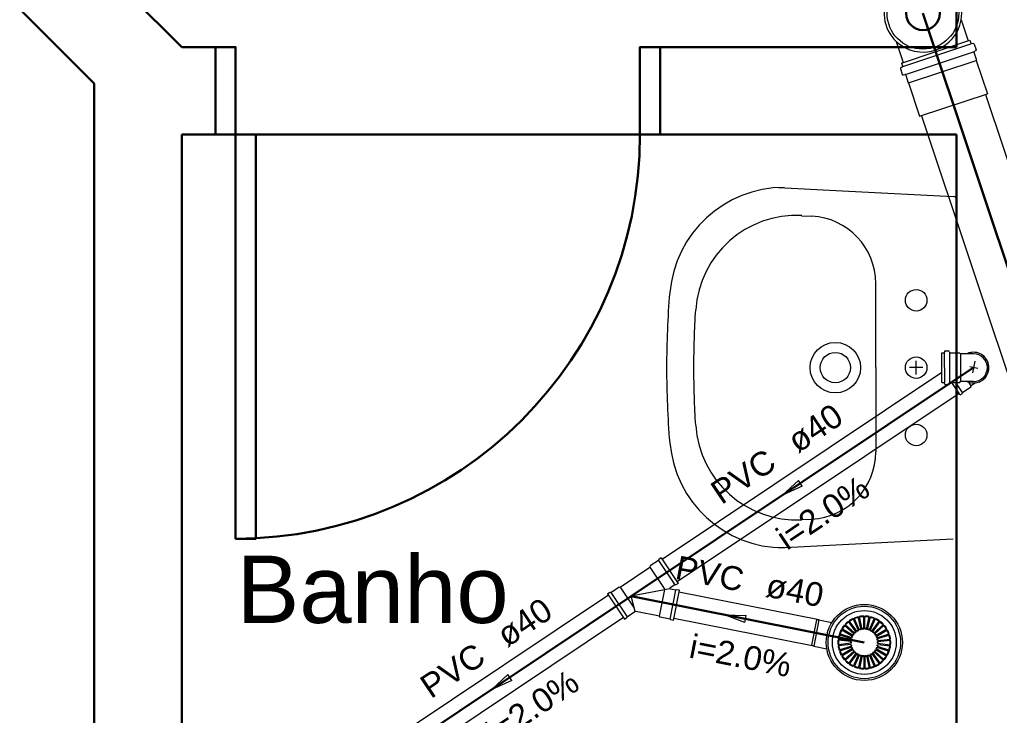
# Model space of a CAD drawing. Header units: inches. Extents: x -27 to 114, y -35 to 60.
# Drawn here: x 60.365 to 61.819, y -29.215 to -28.182 of the extents above; entities that cross this region are included whole.
import ezdxf

# ---------------------------------------------------------------- set-up
doc = ezdxf.new("R2010")
doc.units = ezdxf.units.IN
doc.header["$LTSCALE"] = 10
doc.header["$MEASUREMENT"] = 0
for name, color, linetype, lineweight in [('Simbolos', 160, 'Continuous', 20), ('Simbolos_int', 5, 'Continuous', 5), ('TQ-Colunas', 6, 'Continuous', 30), ('TQ-Sentido tubo', 8, 'Continuous', 20), ('TQ-Seção tubo', 160, 'Continuous', 20), ('TQ-Textos tubo', 7, 'Continuous', 20), ('TQ-Tubos detalhe', 6, 'Continuous', 30), ('xeixo', 3, 'Continuous', 20), ('xjanela-porta', 253, 'Continuous', 30), ('xmoveis', 253, 'Continuous', 20), ('xparede', 7, 'Continuous', 30), ('xpiso', 4, 'Continuous', 30), ('xtexto', 7, 'Continuous', 20)]:
    doc.layers.add(name, color=color, linetype=linetype, lineweight=lineweight)
doc.styles.add('Arial', font='arial.ttf')

# ---------------------------------------------------------------- blocks, each defined once
blk = doc.blocks.new('_Closed')
at = {"color": 0, "linetype": 'ByBlock', "lineweight": -2}
for p, q in [((-1, 0.166667), (0, 0)), ((-1, 0.166667), (-1, -0.166667)), ((0, 0), (-1, -0.166667)), ((0, 0), (-1, 0))]:
    blk.add_line(p, q, dxfattribs=at)

msp = doc.modelspace()

# ---------------------------------------------------------------- linework, layer by layer
at = {"layer": 'Simbolos'}
for p, q in [((61.762, -28.1823), (61.7723, -28.2133)), ((61.6657, -28.2143), (61.676, -28.2454)), ((61.6736, -28.2462), (61.7747, -28.2125)), ((61.7747, -28.2125), (61.7761, -28.2168)), ((61.7802, -28.2173), (61.7771, -28.2175)), ((61.7812, -28.218), (61.7842, -28.2268)), ((61.7806, -28.2303), (61.7845, -28.2419)), ((61.7835, -28.228), (61.7812, -28.2291)), ((61.6736, -28.2462), (61.6751, -28.2505)), ((61.7845, -28.2419), (61.7843, -28.2423)), ((61.7843, -28.2423), (61.8008, -28.2918)), ((61.6717, -28.2545), (61.6746, -28.2633)), ((61.6721, -28.2533), (61.6747, -28.2517)), ((61.6759, -28.2639), (61.6783, -28.2634)), ((61.6796, -28.264), (61.6834, -28.2756)), ((61.6834, -28.2756), (61.6838, -28.2758)), ((61.6838, -28.2758), (61.7003, -28.3253)), ((61.7333, -28.7206), (61.7331, -28.6763)), ((61.7331, -28.6763), (61.7361, -28.6763)), ((61.7374, -28.674), (61.7371, -28.6755)), ((61.7384, -28.6733), (61.7431, -28.6733)), ((61.7441, -28.6743), (61.7444, -28.6755)), ((61.7454, -28.6763), (61.7596, -28.6762)), ((61.7596, -28.6762), (61.7609, -28.6778)), ((61.7701, -28.6777), (61.7609, -28.6778)), ((61.7801, -28.6777), (61.7701, -28.6777)), ((61.7333, -28.7206), (61.7363, -28.7206)), ((61.7375, -28.7228), (61.7373, -28.7213)), ((61.7385, -28.7235), (61.7433, -28.7235)), ((61.7443, -28.7225), (61.7445, -28.7213)), ((61.7455, -28.7205), (61.7598, -28.7205)), ((61.7478, -28.7201), (61.7478, -28.7201)), ((61.7604, -28.7389), (61.748, -28.7205)), ((61.7598, -28.7205), (61.761, -28.719)), ((61.7702, -28.719), (61.761, -28.719)), ((61.764, -28.7352), (61.7763, -28.727)), ((61.7802, -28.7189), (61.7702, -28.719)), ((61.7763, -28.727), (61.7766, -28.7253)), ((61.7834, -28.721), (61.7766, -28.7253)), ((61.7604, -28.7389), (61.7637, -28.7367)), ((61.7637, -28.7367), (61.764, -28.7352)), ((61.313, -28.9846), (61.3005, -28.9929)), ((61.3132, -28.9832), (61.313, -28.9846)), ((61.3166, -28.981), (61.3132, -28.9832)), ((61.3166, -28.981), (61.3418, -29.0188)), ((61.2559, -29.0242), (61.3001, -28.9946)), ((61.3005, -28.9929), (61.3001, -28.9946)), ((61.3371, -29.0207), (61.3301, -29.0255)), ((61.3385, -29.021), (61.3371, -29.0207)), ((61.3418, -29.0188), (61.3385, -29.021)), ((61.2372, -29.034), (61.2405, -29.0318)), ((61.2372, -29.034), (61.2624, -29.0719)), ((61.2405, -29.0318), (61.2419, -29.0321)), ((61.2419, -29.0321), (61.2543, -29.0238)), ((61.2543, -29.0238), (61.2559, -29.0242)), ((61.3297, -29.0266), (61.2723, -29.0379)), ((61.3387, -29.029), (61.3304, -29.0273)), ((61.3349, -29.0737), (61.3438, -29.0289)), ((61.34, -29.0282), (61.3387, -29.029)), ((61.3438, -29.0289), (61.34, -29.0282)), ((61.2782, -29.0604), (61.2723, -29.0379)), ((61.2661, -29.0683), (61.2775, -29.0606)), ((61.3145, -29.0674), (61.2791, -29.0604)), ((61.2624, -29.0719), (61.2658, -29.0696)), ((61.2658, -29.0696), (61.2661, -29.0683)), ((61.3155, -29.0689), (61.3145, -29.0674)), ((61.3303, -29.0716), (61.3155, -29.0689)), ((61.3311, -29.0729), (61.3303, -29.0716)), ((61.3349, -29.0737), (61.3311, -29.0729))]:
    msp.add_line(p, q, dxfattribs=at)
for centre, radius, start, end in [((61.7052, -28.1724), 0.0576, 350.2048, 226.6353), ((61.7052, -28.1724), 0.0576, 226.6353, 350.2048), ((61.7771, -28.2165), 0.001, 198.43, 273.43), ((61.7803, -28.2183), 0.001, 18.4297, 93.4297), ((61.7816, -28.23), 0.001, 113.43, 198.43), ((61.7832, -28.2271), 0.001, 293.43, 18.4297), ((61.6726, -28.2542), 0.001, 123.43, 198.43), ((61.6755, -28.263), 0.001, 198.43, 283.43), ((61.6741, -28.2508), 0.001, 303.43, 18.4297), ((61.6786, -28.2643), 0.001, 18.4297, 103.43), ((61.7361, -28.6753), 0.001, 270.141, 345.141), ((61.7384, -28.6743), 0.001, 90.141, 165.141), ((61.7431, -28.6743), 0.001, 5.141, 90.141), ((61.7454, -28.6753), 0.001, 185.141, 270.141), ((61.7802, -28.6984), 0.0206, 270.141, 90.141), ((61.7363, -28.7216), 0.001, 15.1409, 90.141), ((61.7385, -28.7226), 0.001, 195.141, 270.141), ((61.7433, -28.7225), 0.001, 270.141, 355.141), ((61.7455, -28.7215), 0.001, 90.141, 175.141), ((61.3306, -29.0263), 0.001, 123.759, 258.759), ((61.2786, -29.0623), 0.002, 78.759, 123.759)]:
    msp.add_arc(centre, radius, start, end, dxfattribs=at)
at = {"layer": 'Simbolos_int'}
for p, q in [((61.6753, -28.2512), (61.7763, -28.2175)), ((61.6793, -28.2633), (61.7804, -28.2296)), ((61.6838, -28.2758), (61.7843, -28.2423)), ((61.7003, -28.3253), (61.8008, -28.2918)), ((61.7369, -28.6763), (61.737, -28.7206)), ((61.7444, -28.6763), (61.7445, -28.7205)), ((61.7609, -28.6778), (61.761, -28.719)), ((61.7868, -28.6998), (61.7748, -28.6974)), ((61.7821, -28.6889), (61.7786, -28.7063)), ((61.7519, -28.7174), (61.7519, -28.7174)), ((61.764, -28.7352), (61.754, -28.7205)), ((61.7766, -28.7253), (61.7734, -28.72)), ((61.313, -28.9846), (61.3371, -29.0207)), ((61.3001, -28.9946), (61.3224, -29.0279)), ((61.2419, -29.0321), (61.2661, -29.0683)), ((61.2559, -29.0242), (61.2769, -29.0556)), ((61.3145, -29.0674), (61.3224, -29.0279)), ((61.3303, -29.0716), (61.3387, -29.029))]:
    msp.add_line(p, q, dxfattribs=at)
msp.add_circle((61.7052, -28.1724), 0.0532, dxfattribs=at)
for start in [289.764, 244.764]:
    msp.add_arc((61.7802, -28.6984), 0.0228, start, 115.518, dxfattribs=at)
at = {"layer": 'TQ-Colunas', "linetype": 'Continuous'}
msp.add_circle((61.7052, -28.1724), 0.025, dxfattribs=at)
at = {"layer": 'TQ-Sentido tubo'}
for points in [[(61.5232, -28.8702), (61.5556, -28.8486)], [(61.4417, -29.0715), (61.4799, -29.079)], [(61.092, -29.1585), (61.1243, -29.1368)]]:
    msp.add_lwpolyline(points, dxfattribs=at)
at = {"layer": 'TQ-Seção tubo'}
for p, q in [((61.798, -28.2928), (62.7128, -31.0379)), ((61.7031, -28.3244), (62.6074, -31.0379)), ((61.7332, -28.7058), (61.3181, -28.9833)), ((61.7589, -28.7367), (61.3403, -29.0165)), ((61.551, -29.0727), (61.3432, -29.0316)), ((61.2387, -29.0363), (60.9294, -29.243)), ((61.2609, -29.0696), (60.9517, -29.2763)), ((61.5432, -29.112), (61.3355, -29.0709)), ((61.5471, -29.073), (61.5397, -29.1103)), ((61.5509, -29.0728), (61.5432, -29.112)), ((61.5509, -29.0728), (61.5471, -29.073)), ((61.5509, -29.0728), (61.5702, -29.0766)), ((61.606, -29.0911), (61.5945, -29.0752)), ((61.6074, -29.0901), (61.5959, -29.0743)), ((61.6095, -29.0889), (61.6015, -29.071)), ((61.611, -29.0882), (61.603, -29.0703)), ((61.6133, -29.0875), (61.6093, -29.0683)), ((61.6149, -29.0871), (61.6109, -29.068)), ((61.6174, -29.0869), (61.6174, -29.0673)), ((61.619, -29.0869), (61.619, -29.0673)), ((61.6215, -29.0871), (61.6255, -29.068)), ((61.6231, -29.0875), (61.6272, -29.0683)), ((61.6254, -29.0882), (61.6334, -29.0703)), ((61.6269, -29.0889), (61.6349, -29.071)), ((61.629, -29.0901), (61.6406, -29.0743)), ((61.6304, -29.0911), (61.6419, -29.0753)), ((61.5998, -29.0996), (61.5812, -29.0935)), ((61.6008, -29.0974), (61.5839, -29.0876)), ((61.6017, -29.0959), (61.5847, -29.0861)), ((61.6031, -29.094), (61.5885, -29.0808)), ((61.6042, -29.0927), (61.5897, -29.0796)), ((61.6322, -29.0927), (61.6468, -29.0796)), ((61.6333, -29.094), (61.6479, -29.0809)), ((61.6347, -29.0959), (61.6517, -29.0862)), ((61.6356, -29.0974), (61.6525, -29.0876)), ((61.6366, -29.0996), (61.6552, -29.0936)), ((61.5986, -29.1052), (61.5792, -29.1032)), ((61.5986, -29.1077), (61.5792, -29.1097)), ((61.5988, -29.1036), (61.5793, -29.1015)), ((61.5993, -29.1012), (61.5807, -29.0951)), ((61.6371, -29.1012), (61.6557, -29.0951)), ((61.6376, -29.1036), (61.6571, -29.1015)), ((61.6377, -29.1052), (61.6572, -29.1032)), ((61.6377, -29.1077), (61.6572, -29.1097)), ((61.5432, -29.112), (61.5397, -29.1103)), ((61.5432, -29.112), (61.5625, -29.1158)), ((61.5988, -29.1093), (61.5793, -29.1114)), ((61.5993, -29.1117), (61.5807, -29.1178)), ((61.5998, -29.1133), (61.5812, -29.1193)), ((61.6008, -29.1155), (61.5838, -29.1253)), ((61.6017, -29.1169), (61.5847, -29.1267)), ((61.6031, -29.1189), (61.5885, -29.132)), ((61.6042, -29.1202), (61.5896, -29.1333)), ((61.606, -29.1218), (61.5945, -29.1376)), ((61.6074, -29.1228), (61.5958, -29.1386)), ((61.629, -29.1228), (61.6405, -29.1386)), ((61.6304, -29.1218), (61.6419, -29.1377)), ((61.6322, -29.1202), (61.6467, -29.1333)), ((61.6333, -29.1189), (61.6479, -29.1321)), ((61.6347, -29.117), (61.6517, -29.1268)), ((61.6356, -29.1155), (61.6525, -29.1253)), ((61.6365, -29.1133), (61.6552, -29.1194)), ((61.6371, -29.1117), (61.6557, -29.1178)), ((61.6376, -29.1093), (61.6571, -29.1114)), ((61.6095, -29.124), (61.6015, -29.1419)), ((61.611, -29.1247), (61.603, -29.1426)), ((61.6133, -29.1254), (61.6092, -29.1446)), ((61.6149, -29.1258), (61.6109, -29.1449)), ((61.6174, -29.126), (61.6174, -29.1456)), ((61.619, -29.126), (61.619, -29.1456)), ((61.6214, -29.1258), (61.6255, -29.1449)), ((61.6231, -29.1254), (61.6271, -29.1446)), ((61.6254, -29.1247), (61.6334, -29.1426)), ((61.6269, -29.124), (61.6349, -29.1419))]:
    msp.add_line(p, q, dxfattribs=at)
for radius in [0.0565, 0.0538, 0.0474, 0.0474]:
    msp.add_circle((61.6182, -29.1064), radius, dxfattribs=at)
for radius, start, end in [(0.0392, 127.1987, 136.7634), (0.0382, 127.2299, 136.7322), (0.0392, 115.1987, 124.7634), (0.0382, 115.2299, 124.7322), (0.0392, 103.1987, 112.7634), (0.0382, 103.2299, 112.7322), (0.0392, 91.1987, 100.7634), (0.0382, 91.2299, 100.7322), (0.0392, 79.1987, 88.7634), (0.0382, 79.2299, 88.7322), (0.0382, 67.2299, 76.7322), (0.0392, 67.1987, 76.7634), (0.0382, 55.2299, 64.7322), (0.0392, 55.1987, 64.7634), (0.0382, 43.2299, 52.7322), (0.0392, 43.1987, 52.7634), (0.0392, 151.1987, 160.7634), (0.0382, 151.2299, 160.7322), (0.0392, 139.1987, 148.7634), (0.0382, 139.2299, 148.7322), (0.0206, 140.3008, 147.6613), (0.0206, 128.3008, 135.6613), (0.0196, 128.4169, 135.5453), (0.0206, 116.3008, 123.6613), (0.0196, 116.4169, 123.5453), (0.0206, 104.3008, 111.6613), (0.0196, 104.4169, 111.5453), (0.0206, 92.3008, 99.6613), (0.0196, 92.4169, 99.5453), (0.0206, 80.3008, 87.6613), (0.0196, 80.4169, 87.5453), (0.0196, 68.4169, 75.5453), (0.0206, 68.3008, 75.6613), (0.0196, 56.4169, 63.5453), (0.0206, 56.3008, 63.6613), (0.0196, 44.4169, 51.5453), (0.0206, 44.3008, 51.6613), (0.0206, 32.3008, 39.6613), (0.0382, 31.2299, 40.7322), (0.0392, 31.1987, 40.7634), (0.0382, 19.2299, 28.7322), (0.0392, 19.1987, 28.7634), (0.0392, 175.1987, 184.7634), (0.0392, 163.1987, 172.7634), (0.0382, 175.2299, 184.7322), (0.0382, 163.2299, 172.7322), (0.0206, 176.3008, 183.6613), (0.0206, 164.3008, 171.6613), (0.0196, 176.4169, 183.5453), (0.0196, 164.4169, 171.5453), (0.0206, 152.3008, 159.6613), (0.0196, 152.4169, 159.5453), (0.0196, 140.4169, 147.5453), (0.0196, 32.4169, 39.5453), (0.0196, 20.4169, 27.5453), (0.0206, 20.3008, 27.6613), (0.0196, 8.4169, 15.5453), (0.0196, 356.4169, 3.5453), (0.0206, 8.3008, 15.6613), (0.0206, 356.3008, 3.6613), (0.0382, 7.2299, 16.7322), (0.0392, 7.1987, 16.7634), (0.0382, 355.2299, 4.7322), (0.0392, 355.1987, 4.7634), (0.0392, 187.1987, 196.7634), (0.0382, 187.2299, 196.7322), (0.0392, 199.1987, 208.7634), (0.0382, 199.2299, 208.7322), (0.0206, 188.3008, 195.6613), (0.0196, 188.4169, 195.5453), (0.0206, 200.3008, 207.6613), (0.0196, 200.4169, 207.5453), (0.0206, 212.3008, 219.6613), (0.0196, 212.4169, 219.5453), (0.0206, 224.3008, 231.6613), (0.0196, 224.4169, 231.5453), (0.0196, 236.4169, 243.5453), (0.0196, 296.4169, 303.5453), (0.0196, 308.4169, 315.5453), (0.0206, 308.3008, 315.6613), (0.0196, 320.4169, 327.5453), (0.0206, 320.3008, 327.6613), (0.0196, 332.4169, 339.5453), (0.0206, 332.3008, 339.6613), (0.0196, 344.4169, 351.5453), (0.0206, 344.3008, 351.6613), (0.0382, 331.2299, 340.7322), (0.0392, 331.1987, 340.7634), (0.0382, 343.2299, 352.7322), (0.0392, 343.1987, 352.7634), (0.0392, 211.1987, 220.7634), (0.0382, 211.2299, 220.7322), (0.0392, 223.1987, 232.7634), (0.0382, 223.2299, 232.7322), (0.0206, 236.3008, 243.6613), (0.0206, 248.3008, 255.6613), (0.0196, 248.4169, 255.5453), (0.0206, 260.3008, 267.6613), (0.0196, 260.4169, 267.5453), (0.0196, 272.4169, 279.5453), (0.0206, 272.3008, 279.6613), (0.0196, 284.4169, 291.5453), (0.0206, 284.3008, 291.6613), (0.0206, 296.3008, 303.6613), (0.0382, 307.2299, 316.7322), (0.0392, 307.1987, 316.7634), (0.0382, 319.2299, 328.7322), (0.0392, 319.1987, 328.7634), (0.0392, 235.1987, 244.7634), (0.0382, 235.2299, 244.7322), (0.0392, 247.1987, 256.7634), (0.0382, 247.2299, 256.7322), (0.0392, 259.1987, 268.7634), (0.0382, 259.2299, 268.7322), (0.0382, 271.2299, 280.7322), (0.0392, 271.1987, 280.7634), (0.0382, 283.2299, 292.7322), (0.0392, 283.1987, 292.7634), (0.0382, 295.2299, 304.7322), (0.0392, 295.1987, 304.7634)]:
    msp.add_arc((61.6182, -29.1064), radius, start, end, dxfattribs=at)
at = {"layer": 'TQ-Tubos detalhe'}
for p, q in [((61.7052, -28.1724), (62.7942, -31.4404)), ((61.7802, -28.6984), (61.2723, -29.0379)), ((61.2723, -29.0379), (60.9177, -29.2749)), ((61.6182, -29.1064), (61.2723, -29.0379))]:
    msp.add_line(p, q, dxfattribs=at)
at = {"layer": 'xeixo'}
for p, q in [((61.7052, -28.1724), (62.7942, -31.4404)), ((60.9177, -29.2749), (61.7802, -28.6984)), ((61.2722, -29.0379), (61.6182, -29.1064))]:
    msp.add_line(p, q, dxfattribs=at)
at = {"layer": 'xjanela-porta'}
for points in [[(60.6552, -28.2224), (60.6852, -28.2224), (60.6852, -28.3524), (60.6552, -28.3524)], [(61.3152, -28.3524), (61.2852, -28.3524), (61.2852, -28.2224), (61.3152, -28.2224)]]:
    msp.add_lwpolyline(points, dxfattribs=at)
msp.add_lwpolyline([(60.6852, -28.3524), (60.7152, -28.3524), (60.7152, -28.9524), (60.6852, -28.9524), (60.6852, -28.3524), (60.6852, -28.3524)], close=True, dxfattribs=at)
msp.add_arc((60.6852, -28.3524), 0.6, 270, 0, dxfattribs=at)
at = {"layer": 'xmoveis'}
for p, q in [((61.4907, -28.4309), (61.5952, -28.4364)), ((61.5952, -28.4364), (61.7502, -28.4444)), ((61.7552, -28.4494), (61.7552, -28.6984)), ((61.5252, -28.4729), (61.5402, -28.4734)), ((61.6352, -28.6984), (61.6352, -28.5734)), ((61.6352, -28.6984), (61.6352, -28.8234)), ((61.7052, -28.6984), (61.6852, -28.6984)), ((61.6952, -28.7084), (61.6952, -28.6884)), ((61.7552, -28.9474), (61.7552, -28.6984)), ((61.5252, -28.9239), (61.5402, -28.9234)), ((61.4907, -28.9659), (61.5952, -28.9604)), ((61.5952, -28.9604), (61.7502, -28.9524)), ((61.4992, -28.9659), (61.4907, -28.9659))]:
    msp.add_line(p, q, dxfattribs=at)
for centre, radius in [((61.6952, -28.5984), 0.016), ((61.5752, -28.6984), 0.0375), ((61.5752, -28.6984), 0.0225), ((61.6952, -28.6984), 0.016), ((61.6952, -28.7984), 0.016)]:
    msp.add_circle(centre, radius, dxfattribs=at)
for centre, radius, start, end in [((61.4992, -28.6009), 0.17, 90, 175.302), ((61.7502, -28.4494), 0.005, 0, 87.0582), ((61.5177, -28.6224), 0.15, 87.0582, 176.284), ((61.5352, -28.5734), 0.1, 0, 87.0582), ((62.6852, -28.6984), 1.3604, 175.302, 180), ((62.6852, -28.6984), 1.3204, 176.284, 180), ((62.6852, -28.6984), 1.3604, 180, 184.698), ((62.6852, -28.6984), 1.3204, 180, 183.716), ((61.5177, -28.7744), 0.15, 183.716, 272.942), ((61.4992, -28.7959), 0.17, 184.698, 270), ((61.5352, -28.8234), 0.1, 272.942, 0)]:
    msp.add_arc(centre, radius, start, end, dxfattribs=at)
at = {"layer": 'xparede'}
for p, q in [((61.7552, -28.2224), (61.7552, -26.7174)), ((60.6052, -28.2224), (60.4567, -28.0739)), ((60.4752, -28.2764), (60.3647, -28.1659)), ((60.6052, -28.2224), (60.6552, -28.2224)), ((60.6552, -28.3524), (60.6552, -28.2224)), ((61.3152, -28.2224), (61.7552, -28.2224)), ((61.3152, -28.3524), (61.3152, -28.2224)), ((60.4752, -30.5224), (60.4752, -28.2764)), ((60.6052, -30.5224), (60.6052, -28.3524)), ((60.6052, -28.3524), (60.6552, -28.3524)), ((61.3152, -28.3524), (61.7552, -28.3524)), ((61.7552, -30.5224), (61.7552, -28.3524))]:
    msp.add_line(p, q, dxfattribs=at)
at = {"layer": 'xpiso'}
msp.add_line((61.3152, -28.3524), (60.6552, -28.3524), dxfattribs=at)

# ---------------------------------------------------------------- block references
at = {"layer": 'TQ-Sentido tubo'}
for p, xscale, yscale, zscale, rotation in [((61.4969, -28.8878), 0.03170202377216649, 0.03170202377216649, 0.03170202377216649, 213.7530935895648), ((61.4106, -29.0653), 0.03170202377217044, 0.03170202377217044, 0.03170202377217044, 168.8106314036892), ((61.0656, -29.1761), 0.03170202377216912, 0.03170202377216912, 0.03170202377216912, 213.753995468062)]:
    msp.add_blockref('_Closed', p, dxfattribs=dict(at, xscale=xscale, yscale=yscale, zscale=zscale, rotation=rotation))

# ---------------------------------------------------------------- texts
at = {"layer": 'TQ-Textos tubo', "char_height": 0.0353, "line_spacing_factor": 0.798, "style": 'Arial'}
for s, insert, width, attachment_point, rotation in [('ø40', (61.52, -28.827), 0.095011, 7, 33.759), ('PVC', (61.4907, -28.8468), 0.113582, 9, 33.759), ('i=2.0%', (61.5667, -28.9288), 0.170374, 8, 33.759), ('PVC', (61.4352, -29.0318), 0.113582, 9, 348.8015), ('ø40', (61.47, -29.0388), 0.095011, 7, 348.8015), ('ø40', (61.0887, -29.1153), 0.095011, 7, 33.759), ('i=2.0%', (61.431, -29.1438), 0.170374, 8, 348.8015), ('PVC', (61.0595, -29.135), 0.113582, 9, 33.759), ('i=2.0%', (61.1355, -29.217), 0.170374, 8, 33.759)]:
    msp.add_mtext(s, dxfattribs=dict(at, insert=insert, width=width, attachment_point=attachment_point, rotation=rotation))
at = {"layer": 'xtexto', "insert": (60.8885, -29.0789), "char_height": 0.1, "width": 0.557684, "attachment_point": 8, "line_spacing_factor": 0.798, "style": 'Arial'}
msp.add_mtext('Banho', dxfattribs=at)

doc.saveas('drawing.dxf')
